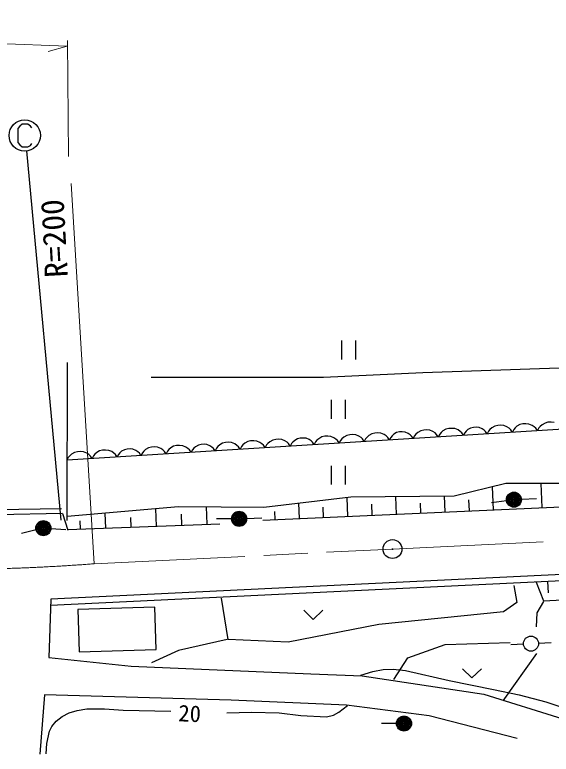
# Model space of a CAD drawing. Units: millimetres, scale not verified. Extents: x 40000 to 680000, y 20000 to 380000.
# Drawn here: x 135607 to 178282, y 257664 to 316476 of the extents above; entities that cross this region are included whole.
import ezdxf
from ezdxf.enums import TextEntityAlignment as Align

# ---------------------------------------------------------------- set-up
doc = ezdxf.new("R2010")
doc.units = ezdxf.units.MM
doc.header["$LTSCALE"] = 1000
doc.linetypes.add('CHAIN', pattern=[18.5, 12, -1.5, 3.5, -1.5])
for name, color, linetype, lineweight in [('M-BGD', 7, 'Continuous', 25), ('M-BGD-EXST', 7, 'Continuous', 25), ('M-BMK', 2, 'CHAIN', 13), ('M-BMK-SRVR', 3, 'Continuous', 25), ('M-STR-HTXT', 7, 'Continuous', 13)]:
    doc.layers.add(name, color=color, linetype=linetype, lineweight=lineweight)
doc.styles.add('ＭＳ ゴシック', font='')
doc.styles.get('ＭＳ ゴシック').set_extended_font_data('MS Gothic')

msp = doc.modelspace()

# ---------------------------------------------------------------- linework, layer by layer
at = {"layer": 'M-BGD'}
for p, q in [((161586, 290566), (161586, 289066)), ((162726, 289066), (162726, 290566)), ((139761, 276259), (139799, 288810)), ((183424, 288515), (168075, 287994)), ((160177, 287621), (146467, 287621)), ((168075, 287994), (160177, 287621)), ((160776, 285850), (160776, 284350)), ((161916, 284350), (161916, 285850)), ((178026, 284062), (177789, 284007)), ((178265, 284077), (178026, 284062)), ((178507, 284052), (178265, 284077)), ((139776, 281066), (183073, 283777)), ((169904, 283513), (169672, 283378)), ((170141, 283568), (169904, 283513)), ((170381, 283583), (170141, 283568)), ((170623, 283558), (170381, 283583)), ((170870, 283453), (170623, 283558)), ((171650, 283480), (171505, 283357)), ((171870, 283608), (171650, 283480)), ((172095, 283660), (171870, 283608)), ((172323, 283675), (172095, 283660)), ((172553, 283651), (172323, 283675)), ((172787, 283551), (172553, 283651)), ((172946, 283447), (172787, 283551)), ((173412, 283492), (173300, 283365)), ((173564, 283622), (173412, 283492)), ((173796, 283757), (173564, 283622)), ((174033, 283812), (173796, 283757)), ((174273, 283827), (174033, 283812)), ((174515, 283802), (174273, 283827)), ((174762, 283697), (174515, 283802)), ((174929, 283587), (174762, 283697)), ((175057, 283475), (174929, 283587)), ((175189, 283283), (175057, 283475)), ((175296, 283490), (175189, 283283)), ((175408, 283617), (175296, 283490)), ((175560, 283747), (175408, 283617)), ((175793, 283882), (175560, 283747)), ((176030, 283937), (175793, 283882)), ((176269, 283952), (176030, 283937)), ((176511, 283927), (176269, 283952)), ((176758, 283822), (176511, 283927)), ((176925, 283712), (176758, 283822)), ((177053, 283600), (176925, 283712)), ((177185, 283408), (177053, 283600)), ((177292, 283615), (177185, 283408)), ((177404, 283742), (177292, 283615)), ((177557, 283872), (177404, 283742)), ((177789, 284007), (177557, 283872)), ((160023, 282895), (159791, 282760)), ((160260, 282949), (160023, 282895)), ((160500, 282964), (160260, 282949)), ((160742, 282940), (160500, 282964)), ((160989, 282835), (160742, 282940)), ((162020, 283020), (161787, 282885)), ((162257, 283074), (162020, 283020)), ((162496, 283089), (162257, 283074)), ((162738, 283065), (162496, 283089)), ((162985, 282960), (162738, 283065)), ((163152, 282850), (162985, 282960)), ((163784, 283010), (163631, 282880)), ((164016, 283144), (163784, 283010)), ((164253, 283199), (164016, 283144)), ((164492, 283214), (164253, 283199)), ((164734, 283189), (164492, 283214)), ((164981, 283085), (164734, 283189)), ((165148, 282975), (164981, 283085)), ((165276, 282863), (165148, 282975)), ((165616, 282988), (165510, 282867)), ((165761, 283112), (165616, 282988)), ((165981, 283240), (165761, 283112)), ((166207, 283292), (165981, 283240)), ((166434, 283306), (166207, 283292)), ((166664, 283282), (166434, 283306)), ((166899, 283183), (166664, 283282)), ((167058, 283078), (166899, 283183)), ((167179, 282972), (167058, 283078)), ((167304, 282789), (167179, 282972)), ((167411, 282996), (167304, 282789)), ((167524, 283124), (167411, 282996)), ((167676, 283253), (167524, 283124)), ((167908, 283388), (167676, 283253)), ((168145, 283443), (167908, 283388)), ((168385, 283458), (168145, 283443)), ((168627, 283433), (168385, 283458)), ((168874, 283328), (168627, 283433)), ((169041, 283219), (168874, 283328)), ((169168, 283106), (169041, 283219)), ((169300, 282914), (169168, 283106)), ((169408, 283121), (169300, 282914)), ((169520, 283249), (169408, 283121)), ((169672, 283378), (169520, 283249)), ((171037, 283344), (170870, 283453)), ((171164, 283231), (171037, 283344)), ((171296, 283039), (171164, 283231)), ((171398, 283236), (171296, 283039)), ((171505, 283357), (171398, 283236)), ((173067, 283341), (172946, 283447)), ((173193, 283158), (173067, 283341)), ((173300, 283365), (173193, 283158)), ((150438, 282304), (150212, 282252)), ((150665, 282319), (150438, 282304)), ((150895, 282295), (150665, 282319)), ((152139, 282401), (151907, 282266)), ((152376, 282456), (152139, 282401)), ((152615, 282471), (152376, 282456)), ((152857, 282446), (152615, 282471)), ((153104, 282341), (152857, 282446)), ((153272, 282231), (153104, 282341)), ((153903, 282391), (153751, 282261)), ((154135, 282526), (153903, 282391)), ((154372, 282581), (154135, 282526)), ((154612, 282596), (154372, 282581)), ((154854, 282571), (154612, 282596)), ((155101, 282466), (154854, 282571)), ((155268, 282356), (155101, 282466)), ((155395, 282244), (155268, 282356)), ((155747, 282386), (155635, 282259)), ((155899, 282516), (155747, 282386)), ((156131, 282651), (155899, 282516)), ((156368, 282706), (156131, 282651)), ((156608, 282721), (156368, 282706)), ((156850, 282696), (156608, 282721)), ((157097, 282591), (156850, 282696)), ((157264, 282481), (157097, 282591)), ((157391, 282369), (157264, 282481)), ((157523, 282177), (157391, 282369)), ((157625, 282374), (157523, 282177)), ((157732, 282495), (157625, 282374)), ((157877, 282618), (157732, 282495)), ((158097, 282746), (157877, 282618)), ((158322, 282798), (158097, 282746)), ((158550, 282812), (158322, 282798)), ((158780, 282789), (158550, 282812)), ((159014, 282689), (158780, 282789)), ((159173, 282585), (159014, 282689)), ((159294, 282478), (159173, 282585)), ((159420, 282296), (159294, 282478)), ((159527, 282503), (159420, 282296)), ((159639, 282630), (159527, 282503)), ((159791, 282760), (159639, 282630)), ((161156, 282725), (160989, 282835)), ((161283, 282613), (161156, 282725)), ((161416, 282421), (161283, 282613)), ((161523, 282628), (161416, 282421)), ((161635, 282755), (161523, 282628)), ((161787, 282885), (161635, 282755)), ((163280, 282738), (163152, 282850)), ((163412, 282546), (163280, 282738)), ((163519, 282753), (163412, 282546)), ((163631, 282880), (163519, 282753)), ((165408, 282671), (165276, 282863)), ((165510, 282867), (165408, 282671)), ((140599, 281718), (140362, 281663)), ((140838, 281733), (140599, 281718)), ((141081, 281708), (140838, 281733)), ((142358, 281788), (142126, 281654)), ((142595, 281843), (142358, 281788)), ((142835, 281858), (142595, 281843)), ((143077, 281833), (142835, 281858)), ((143324, 281729), (143077, 281833)), ((143491, 281619), (143324, 281729)), ((144103, 281755), (143959, 281632)), ((144324, 281883), (144103, 281755)), ((144549, 281936), (144324, 281883)), ((144777, 281950), (144549, 281936)), ((145007, 281926), (144777, 281950)), ((145241, 281827), (145007, 281926)), ((145400, 281722), (145241, 281827)), ((145521, 281616), (145400, 281722)), ((145866, 281768), (145754, 281640)), ((146018, 281897), (145866, 281768)), ((146250, 282032), (146018, 281897)), ((146487, 282087), (146250, 282032)), ((146727, 282102), (146487, 282087)), ((146969, 282077), (146727, 282102)), ((147216, 281972), (146969, 282077)), ((147383, 281863), (147216, 281972)), ((147510, 281750), (147383, 281863)), ((147643, 281558), (147510, 281750)), ((147750, 281765), (147643, 281558)), ((147862, 281893), (147750, 281765)), ((148014, 282022), (147862, 281893)), ((148246, 282157), (148014, 282022)), ((148484, 282212), (148246, 282157)), ((148723, 282227), (148484, 282212)), ((148965, 282202), (148723, 282227)), ((149212, 282097), (148965, 282202)), ((149379, 281988), (149212, 282097)), ((149507, 281875), (149379, 281988)), ((149639, 281683), (149507, 281875)), ((149741, 281880), (149639, 281683)), ((149847, 282001), (149741, 281880)), ((149992, 282124), (149847, 282001)), ((150212, 282252), (149992, 282124)), ((151130, 282195), (150895, 282295)), ((151289, 282091), (151130, 282195)), ((151409, 281984), (151289, 282091)), ((151535, 281802), (151409, 281984)), ((151642, 282009), (151535, 281802)), ((151755, 282136), (151642, 282009)), ((151907, 282266), (151755, 282136)), ((153399, 282119), (153272, 282231)), ((153531, 281927), (153399, 282119)), ((153638, 282134), (153531, 281927)), ((153751, 282261), (153638, 282134)), ((155527, 282052), (155395, 282244)), ((155635, 282259), (155527, 282052)), ((139865, 281272), (139758, 281064)), ((139978, 281399), (139865, 281272)), ((140130, 281529), (139978, 281399)), ((140362, 281663), (140130, 281529)), ((141328, 281604), (141081, 281708)), ((141495, 281494), (141328, 281604)), ((141622, 281382), (141495, 281494)), ((141754, 281189), (141622, 281382)), ((141862, 281397), (141754, 281189)), ((141974, 281524), (141862, 281397)), ((142126, 281654), (141974, 281524)), ((143618, 281507), (143491, 281619)), ((143750, 281314), (143618, 281507)), ((143852, 281511), (143750, 281314)), ((143959, 281632), (143852, 281511)), ((145647, 281433), (145521, 281616)), ((145754, 281640), (145647, 281433)), ((160776, 280611), (160776, 279111)), ((161916, 279111), (161916, 280611)), ((174662, 279194), (170549, 278181)), ((173703, 277109), (173620, 278938)), ((183364, 279194), (174662, 279194)), ((177567, 277284), (177480, 279194)), ((170549, 278181), (162338, 278121)), ((162338, 278121), (155424, 277287)), ((158247, 276409), (158192, 277621)), ((162111, 276584), (162043, 278086)), ((165975, 276759), (165912, 278147)), ((167907, 276846), (167871, 277635)), ((169839, 276934), (169783, 278176)), ((171771, 277021), (171732, 277888)), ((174723, 277822), (173535, 277653)), ((175917, 277937), (177115, 277997)), ((133775, 277127), (139322, 277202)), ((148629, 277347), (139762, 276564)), ((146880, 275798), (146827, 277188)), ((155424, 277287), (148629, 277347)), ((150917, 275953), (150864, 277327)), ((155349, 276278), (182397, 277502)), ((160179, 276496), (160142, 277311)), ((164043, 276671), (164003, 277549)), ((133712, 276723), (139391, 276829)), ((139400, 276806), (139829, 275478)), ((142844, 275644), (142798, 276832)), ((144862, 275721), (144832, 276494)), ((148899, 275876), (148865, 276757)), ((154053, 276415), (155252, 276478)), ((156315, 276321), (156286, 276962)), ((139816, 275528), (151926, 275992)), ((140825, 275566), (140800, 276219)), ((152854, 276383), (151654, 276383)), ((137298, 275499), (136134, 275208)), ((138479, 275610), (139677, 275539)), ((177664, 269858), (230983, 272791)), ((186093, 271790), (138460, 269501)), ((186069, 272290), (138477, 270002)), ((177093, 271358), (177664, 269858)), ((177993, 271401), (178037, 270489)), ((175314, 271080), (175538, 269739)), ((138477, 270002), (138324, 265345)), ((152585, 266801), (152063, 270080)), ((175538, 269739), (174495, 268994)), ((177177, 268919), (177698, 269813)), ((146741, 269354), (140628, 269166)), ((140628, 269166), (140731, 265804)), ((146844, 265991), (146741, 269354)), ((158607, 269110), (159357, 268390)), ((159357, 268390), (160107, 269110)), ((174495, 268994), (164581, 267994)), ((177102, 267801), (177177, 268919)), ((164581, 267994), (157353, 266578)), ((152510, 266801), (148636, 265907)), ((157353, 266578), (152585, 266801)), ((169853, 266398), (175004, 266551)), ((176073, 266426), (175074, 266370)), ((177271, 266496), (178269, 266559)), ((140731, 265804), (146844, 265991)), ((148636, 265907), (146475, 264939)), ((166878, 265330), (169853, 266398)), ((138324, 265345), (144860, 264670)), ((165772, 263613), (166878, 265330)), ((174461, 261920), (177131, 265687)), ((144860, 264670), (159148, 264049)), ((171225, 264459), (171975, 263739)), ((171975, 263739), (172725, 264459)), ((159148, 264049), (163249, 263906)), ((163249, 263906), (172909, 262436)), ((137978, 262385), (137596, 257664)), ((152808, 261956), (137978, 262385)), ((172909, 262436), (179204, 260481)), ((161989, 261578), (152808, 261956)), ((168570, 260719), (161989, 261578)), ((175580, 258907), (168570, 260719)), ((165970, 260099), (164770, 260099))]:
    msp.add_line(p, q, dxfattribs=at)
for points in [[(163140, 263955), (164103, 264244), (164912, 264392), (165696, 264421), (166685, 264335), (170158, 263525), (173698, 262805), (175732, 262385), (177849, 261836), (183836, 259854)], [(138107, 257681), (138166, 258529), (138378, 259510), (138543, 259857), (138897, 260303), (139378, 260671), (139934, 260951), (140558, 261151), (141350, 261275), (142755, 261271), (144232, 261164), (148026, 261076)], [(152489, 260962), (154450, 261010), (156649, 260948), (158363, 260746), (160402, 260626), (160955, 260775), (161375, 260999), (162065, 261534)]]:
    msp.add_lwpolyline(points, dxfattribs=at)
for centre, radius in [((175317, 277907), 600), ((175317, 277907), 528), ((175317, 277907), 456), ((175317, 277907), 384), ((175317, 277907), 312), ((175317, 277907), 240), ((175317, 277907), 168), ((175317, 277907), 96), ((175317, 277907), 24), ((153454, 276383), 600), ((153454, 276383), 528), ((153454, 276383), 456), ((153454, 276383), 384), ((153454, 276383), 312), ((153454, 276383), 240), ((153454, 276383), 168), ((153454, 276383), 96), ((137880, 275645), 600), ((137880, 275645), 528), ((137880, 275645), 456), ((137880, 275645), 384), ((137880, 275645), 312), ((137880, 275645), 240), ((153454, 276383), 24), ((137880, 275645), 168), ((137880, 275645), 96), ((137880, 275645), 24), ((176672, 266459), 600), ((166570, 260099), 600), ((166570, 260099), 528), ((166570, 260099), 456), ((166570, 260099), 384), ((166570, 260099), 312), ((166570, 260099), 240), ((166570, 260099), 168), ((166570, 260099), 96), ((166570, 260099), 24)]:
    msp.add_circle(centre, radius, dxfattribs=at)
at = {"layer": 'M-BGD-EXST'}
for p, q in [((136000, 307626), (135850, 307426)), ((136200, 307776), (136000, 307626)), ((136650, 307776), (136200, 307776)), ((136850, 307626), (136650, 307776)), ((136950, 307476), (136850, 307626)), ((135850, 307426), (135850, 306326)), ((135850, 306326), (136000, 306126)), ((136000, 306126), (136200, 305976)), ((136200, 305976), (136650, 305976)), ((136650, 305976), (136850, 306076)), ((136850, 306076), (136950, 306226)), ((139303, 276292), (136557, 305660))]:
    msp.add_line(p, q, dxfattribs=at)
msp.add_circle((136400, 306876), 1250, dxfattribs=at)
at = {"layer": 'M-BMK'}
for p, q in [((165653, 273979), (265635, 278701)), ((141934, 272812), (165653, 273979))]:
    msp.add_line(p, q, dxfattribs=at)
msp.add_arc((129814, 431666), 159315, 264.13528, 274.36285, dxfattribs=at)
at = {"layer": 'M-BMK-SRVR'}
for radius in [750, 30]:
    msp.add_circle((165653, 273979), radius, dxfattribs=at)
at = {"layer": 'M-STR-HTXT'}
for p, q in [((69314, 316476), (139771, 313988)), ((139871, 305204), (139810, 314429)), ((139771, 313988), (138271, 313568)), ((139303, 276292), (136557, 305660)), ((140084, 303053), (141934, 272812)), ((139761, 276259), (139799, 288810))]:
    msp.add_line(p, q, dxfattribs=at)

# ---------------------------------------------------------------- texts
at = {"layer": 'M-BGD', "style": 'ＭＳ ゴシック'}
msp.add_text('20', height=1320, rotation=357.4, dxfattribs=at).set_placement((148579, 259891), align=Align.BOTTOM_LEFT)
at = {"layer": 'M-STR-HTXT', "style": 'ＭＳ ゴシック'}
msp.add_text('R=200', height=1833, rotation=93.2, dxfattribs=at).set_placement((140385, 295654), align=Align.BOTTOM_LEFT)

doc.saveas('drawing.dxf')
